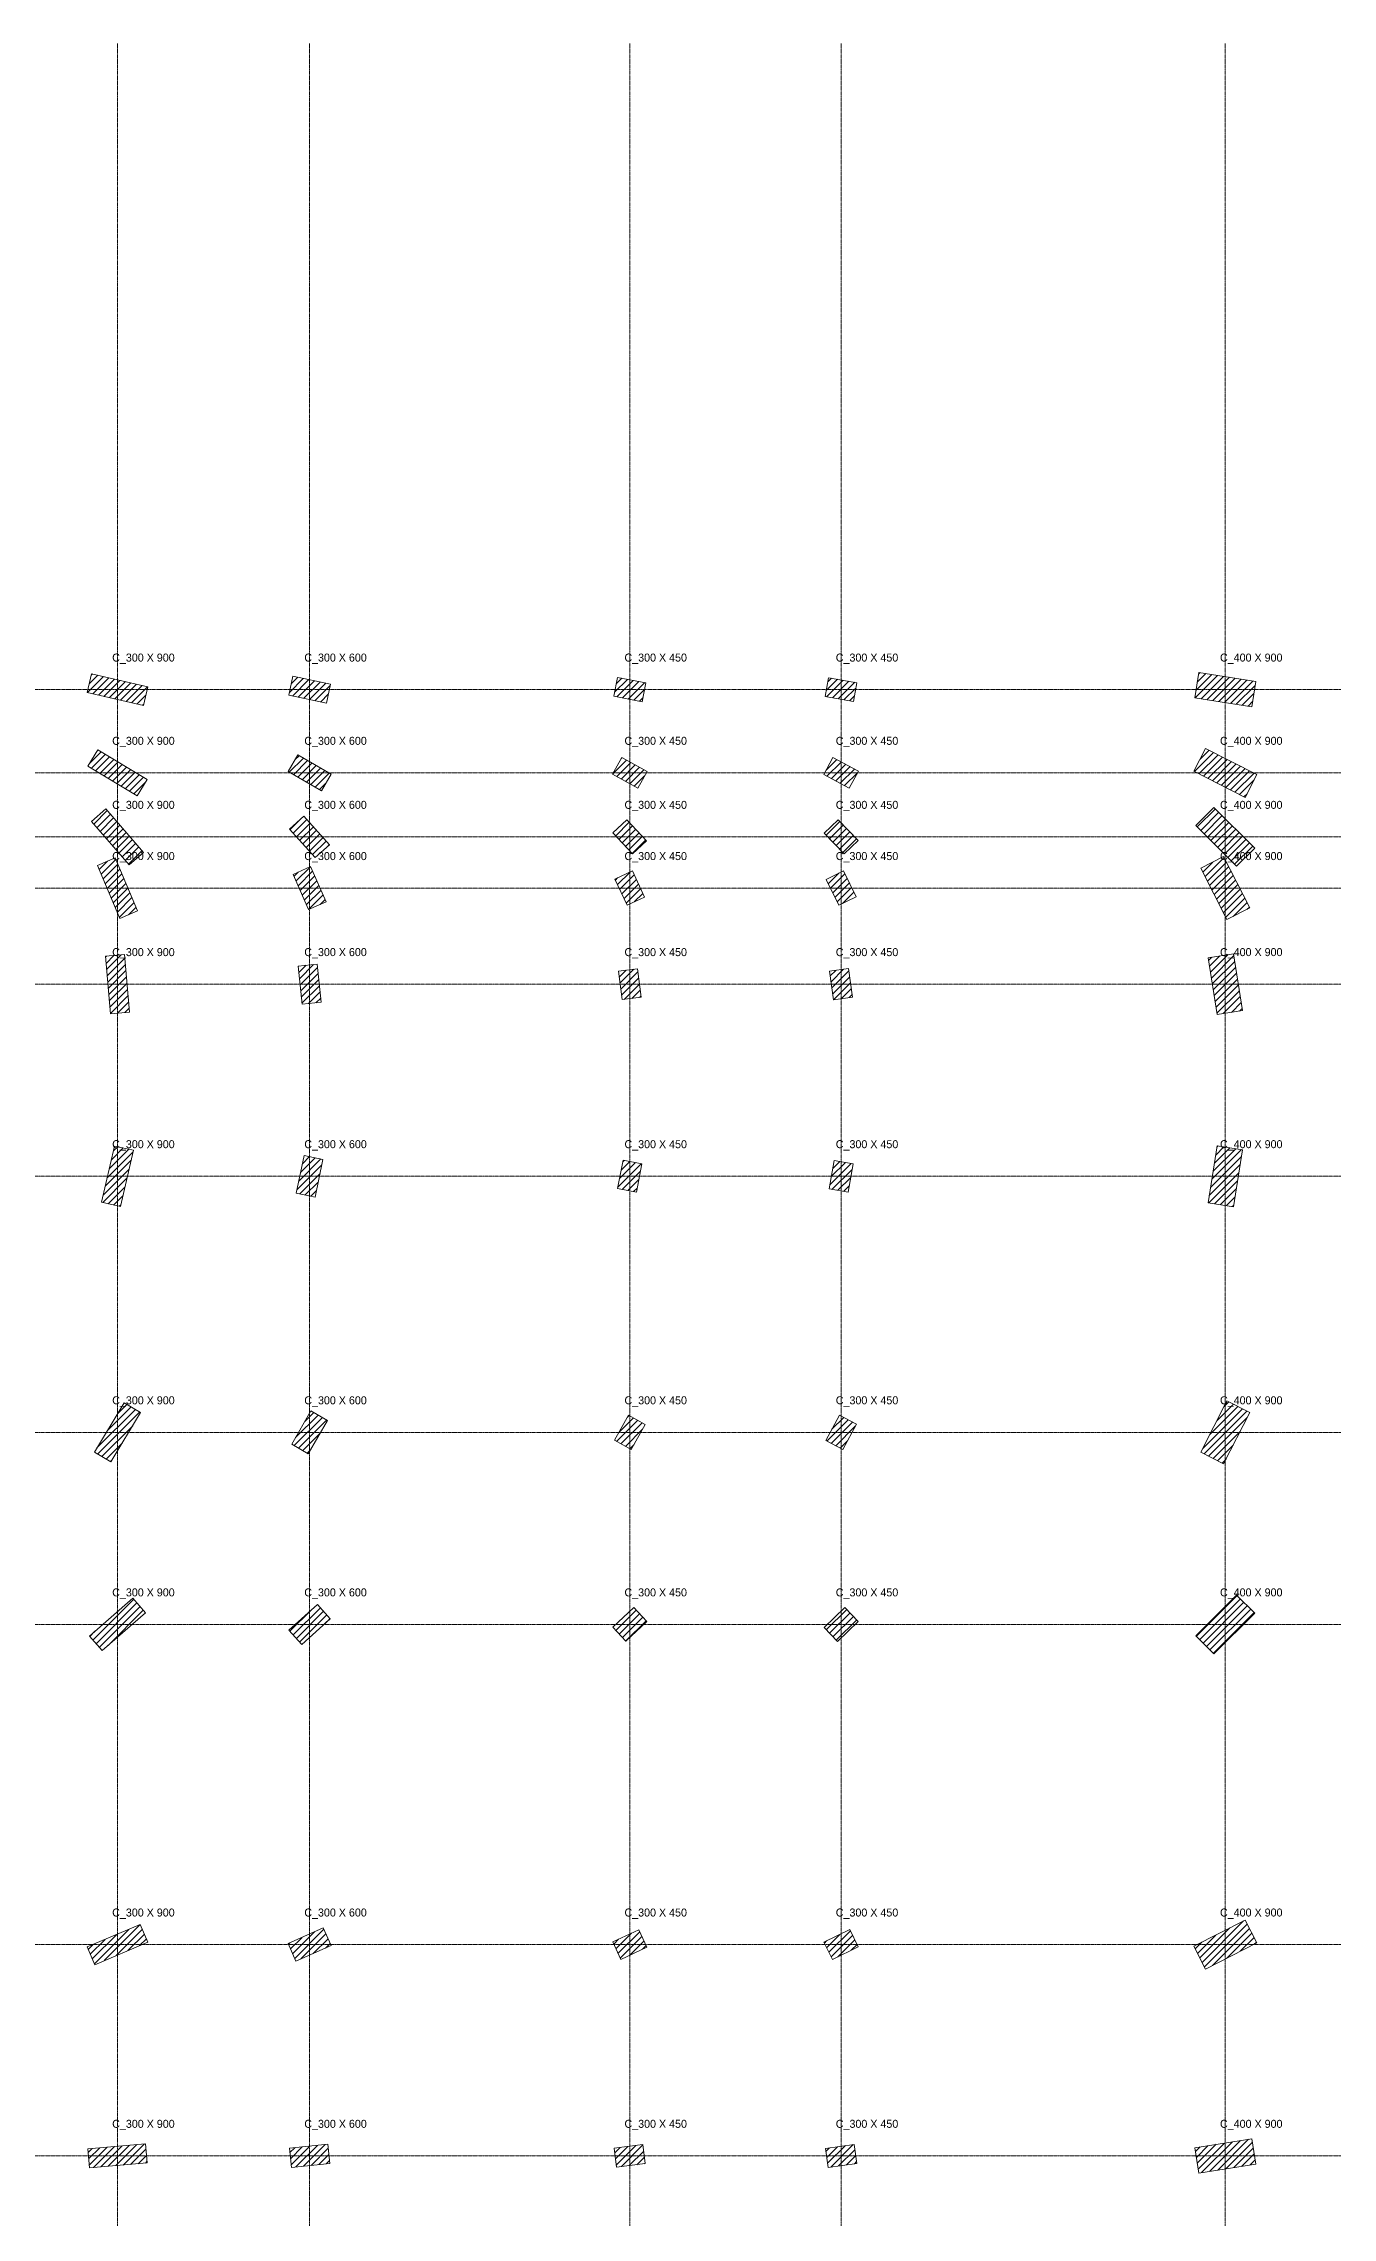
# Model space of a CAD drawing. Header units: millimetres. Extents: x -4286 to 75551, y -4651 to 64692.
# Drawn here: x 15844 to 35974, y 30737 to 64692 of the extents above; entities that cross this region are included whole.
import ezdxf

# ---------------------------------------------------------------- set-up
doc = ezdxf.new("R2010")
doc.units = ezdxf.units.MM
doc.linetypes.add('Dash', pattern=[6.35, 3.175, -3.175])
doc.linetypes.add('Grid Line', pattern=[22.225, 12.7, -3.175, 3.175, -3.175])
for name, color, linetype, lineweight in [('S-COLS', 52, 'Continuous', 18), ('S-COLS-HDLN', 52, 'Dash', 18), ('S-COLS-IDEN', 171, 'Continuous', 9), ('S-GRID', 1, 'Continuous', 9)]:
    doc.layers.add(name, color=color, linetype=linetype, lineweight=lineweight)
doc.styles.add('JetBrains Mono', font='JetBrainsMono-VariableFont_wght.ttf', dxfattribs={"height": 125})

# ---------------------------------------------------------------- blocks, each defined once
blk = doc.blocks.new('Concrete Rectangular - 300 X 450-V10-01 1st Floor Lvl_')
at = {"layer": 'S-COLS'}
h = blk.add_hatch(dxfattribs=at)
h.set_pattern_fill('FP_11', color=8, style=0, pattern_type=2)
h.set_pattern_definition([(308, (-28416.98, 28676.91), (59.1008, 46.17461), [])])
h.paths.add_polyline_path([(-150, 225), (-150, -225), (150, -225), (150, 225)])
for p, q in [((-150, 225), (150, 225)), ((-150, -225), (-150, 225)), ((150, 225), (150, -225)), ((150, -225), (-150, -225))]:
    blk.add_line(p, q, dxfattribs=at)
blk = doc.blocks.new('Concrete Rectangular - 300 X 450-V11-01 1st Floor Lvl_')
at = {"layer": 'S-COLS'}
h = blk.add_hatch(dxfattribs=at)
h.set_pattern_fill('FP_12', color=8, style=0, pattern_type=2)
h.set_pattern_definition([(290, (-21155.316, 37449.334), (70.47695, 25.65151), [])])
h.paths.add_polyline_path([(-150, 225), (-150, -225), (150, -225), (150, 225)])
for p, q in [((-150, 225), (150, 225)), ((-150, -225), (-150, 225)), ((150, 225), (150, -225)), ((150, -225), (-150, -225))]:
    blk.add_line(p, q, dxfattribs=at)
blk = doc.blocks.new('Concrete Rectangular - 300 X 450-V12-01 1st Floor Lvl_')
at = {"layer": 'S-COLS'}
h = blk.add_hatch(dxfattribs=at)
h.set_pattern_fill('FP_13', color=8, style=0, pattern_type=2)
h.set_pattern_definition([(272, (-12204.19, 45563.78), (74.95431, 2.61746), [])])
h.paths.add_polyline_path([(-150, 225), (-150, -225), (150, -225), (150, 225)])
for p, q in [((-150, 225), (150, 225)), ((-150, -225), (-150, 225)), ((150, 225), (150, -225)), ((150, -225), (-150, -225))]:
    blk.add_line(p, q, dxfattribs=at)
blk = doc.blocks.new('Concrete Rectangular - 300 X 450-V13-01 1st Floor Lvl_')
at = {"layer": 'S-COLS'}
h = blk.add_hatch(dxfattribs=at)
h.set_pattern_fill('FP_14', color=8, style=0, pattern_type=2)
h.set_pattern_definition([(254, (1018.68, 49728.89), (72.09463, -20.6728), [])])
h.paths.add_polyline_path([(-150, 225), (-150, -225), (150, -225), (150, 225)])
for p, q in [((-150, 225), (150, 225)), ((-150, -225), (-150, 225)), ((150, 225), (150, -225)), ((150, -225), (-150, -225))]:
    blk.add_line(p, q, dxfattribs=at)
blk = doc.blocks.new('Concrete Rectangular - 300 X 450-V14-01 1st Floor Lvl_')
at = {"layer": 'S-COLS'}
h = blk.add_hatch(dxfattribs=at)
h.set_pattern_fill('FP_15', color=8, style=0, pattern_type=2)
h.set_pattern_definition([(182, (53952.36, 21199.84), (2.61746, -74.95431), [])])
h.paths.add_polyline_path([(150, 225), (-150, 225), (-150, -225), (150, -225)])
for p, q in [((-150, 225), (150, 225)), ((-150, -225), (-150, 225)), ((150, 225), (150, -225)), ((150, -225), (-150, -225))]:
    blk.add_line(p, q, dxfattribs=at)
blk = doc.blocks.new('Concrete Rectangular - 300 X 450-V15-01 1st Floor Lvl_')
at = {"layer": 'S-COLS'}
h = blk.add_hatch(dxfattribs=at)
h.set_pattern_fill('FP_16', color=8, style=0, pattern_type=2)
h.set_pattern_definition([(200, (44422.535, 36109.394), (25.65151, -70.47695), [])])
h.paths.add_polyline_path([(150, 225), (-150, 225), (-150, -225), (150, -225)])
for p, q in [((-150, 225), (150, 225)), ((-150, -225), (-150, 225)), ((150, 225), (150, -225)), ((150, -225), (-150, -225))]:
    blk.add_line(p, q, dxfattribs=at)
blk = doc.blocks.new('Concrete Rectangular - 300 X 450-V16-01 1st Floor Lvl_')
at = {"layer": 'S-COLS'}
h = blk.add_hatch(dxfattribs=at)
h.set_pattern_fill('FP_17', color=8, style=0, pattern_type=2)
h.set_pattern_definition([(218, (30907.12, 46580.574), (46.17461, -59.10081), [])])
h.paths.add_polyline_path([(150, 225), (-150, 225), (-150, -225), (150, -225)])
for p, q in [((-150, 225), (150, 225)), ((-150, -225), (-150, 225)), ((150, 225), (150, -225)), ((150, -225), (-150, -225))]:
    blk.add_line(p, q, dxfattribs=at)
blk = doc.blocks.new('Concrete Rectangular - 300 X 450-V17-01 1st Floor Lvl_')
at = {"layer": 'S-COLS'}
h = blk.add_hatch(dxfattribs=at)
h.set_pattern_fill('FP_18', color=8, style=0, pattern_type=2)
h.set_pattern_definition([(236, (15572.66, 50906.7), (62.17782, -41.93947), [])])
h.paths.add_polyline_path([(-150, 225), (-150, -225), (150, -225), (150, 225)])
for p, q in [((-150, 225), (150, 225)), ((-150, -225), (-150, 225)), ((150, 225), (150, -225)), ((150, -225), (-150, -225))]:
    blk.add_line(p, q, dxfattribs=at)
blk = doc.blocks.new('Concrete Rectangular - 300 X 450-V18-01 1st Floor Lvl_')
at = {"layer": 'S-COLS'}
h = blk.add_hatch(dxfattribs=at)
h.set_pattern_fill('FP_19', color=8, style=0, pattern_type=2)
h.set_pattern_definition([(164, (58737.47, 3974.86), (-20.6728, -72.09463), [])])
h.paths.add_polyline_path([(150, 225), (-150, 225), (-150, -225), (150, -225)])
for p, q in [((-150, 225), (150, 225)), ((-150, -225), (-150, 225)), ((150, 225), (150, -225)), ((150, -225), (-150, -225))]:
    blk.add_line(p, q, dxfattribs=at)
blk = doc.blocks.new('Concrete Rectangular - 300 X 450-V19-01 1st Floor Lvl_')
at = {"layer": 'S-COLS'}
h = blk.add_hatch(dxfattribs=at)
h.set_pattern_fill('FP_20', color=8, style=0, pattern_type=2)
h.set_pattern_definition([(146, (58367.07, -14122.51), (-41.93947, -62.17782), [])])
h.paths.add_polyline_path([(150, 225), (-150, 225), (-150, -225), (150, -225)])
for p, q in [((-150, 225), (150, 225)), ((-150, -225), (-150, 225)), ((150, 225), (150, -225)), ((150, -225), (-150, -225))]:
    blk.add_line(p, q, dxfattribs=at)
blk = doc.blocks.new('Concrete Rectangular - 300 X 450-V30-01 1st Floor Lvl_')
at = {"layer": 'S-COLS'}
h = blk.add_hatch(dxfattribs=at)
h.set_pattern_fill('FP_31', color=8, style=0, pattern_type=2)
h.set_pattern_definition([(307, (-27452.9, 32436.374), (59.89766, 45.13613), [])])
h.paths.add_polyline_path([(-150, 225), (-150, -225), (150, -225), (150, 225)])
for p, q in [((-150, 225), (150, 225)), ((-150, -225), (-150, 225)), ((150, 225), (150, -225)), ((150, -225), (-150, -225))]:
    blk.add_line(p, q, dxfattribs=at)
blk = doc.blocks.new('Concrete Rectangular - 300 X 450-V31-01 1st Floor Lvl_')
at = {"layer": 'S-COLS'}
h = blk.add_hatch(dxfattribs=at)
h.set_pattern_fill('FP_32', color=8, style=0, pattern_type=2)
h.set_pattern_definition([(289, (-19051.89, 40778.86), (70.91389, 24.41761), [])])
h.paths.add_polyline_path([(-150, 225), (-150, -225), (150, -225), (150, 225)])
for p, q in [((-150, 225), (150, 225)), ((-150, -225), (-150, 225)), ((150, 225), (150, -225)), ((150, -225), (-150, -225))]:
    blk.add_line(p, q, dxfattribs=at)
blk = doc.blocks.new('Concrete Rectangular - 300 X 450-V32-01 1st Floor Lvl_')
at = {"layer": 'S-COLS'}
h = blk.add_hatch(dxfattribs=at)
h.set_pattern_fill('FP_33', color=8, style=0, pattern_type=2)
h.set_pattern_definition([(271, (-9114.76, 48143.65), (74.98858, 1.30893), [])])
h.paths.add_polyline_path([(-150, 225), (-150, -225), (150, -225), (150, 225)])
for p, q in [((-150, 225), (150, 225)), ((-150, -225), (-150, 225)), ((150, 225), (150, -225)), ((150, -225), (-150, -225))]:
    blk.add_line(p, q, dxfattribs=at)
blk = doc.blocks.new('Concrete Rectangular - 300 X 450-V33-01 1st Floor Lvl_')
at = {"layer": 'S-COLS'}
h = blk.add_hatch(dxfattribs=at)
h.set_pattern_fill('FP_34', color=8, style=0, pattern_type=2)
h.set_pattern_definition([(253, (4800.14, 51252.79), (71.72286, -21.92788), [])])
h.paths.add_polyline_path([(-150, 225), (-150, -225), (150, -225), (150, 225)])
for p, q in [((-150, 225), (150, 225)), ((-150, -225), (-150, 225)), ((150, 225), (150, -225)), ((150, -225), (-150, -225))]:
    blk.add_line(p, q, dxfattribs=at)
blk = doc.blocks.new('Concrete Rectangular - 300 X 450-V34-01 1st Floor Lvl_')
at = {"layer": 'S-COLS'}
h = blk.add_hatch(dxfattribs=at)
h.set_pattern_fill('FP_35', color=8, style=0, pattern_type=2)
h.set_pattern_definition([(181, (56687.95, 17962.64), (1.30893, -74.98858), [])])
h.paths.add_polyline_path([(150, 225), (-150, 225), (-150, -225), (150, -225)])
for p, q in [((-150, 225), (150, 225)), ((-150, -225), (-150, 225)), ((150, 225), (150, -225)), ((150, -225), (-150, -225))]:
    blk.add_line(p, q, dxfattribs=at)
blk = doc.blocks.new('Concrete Rectangular - 300 X 450-V35-01 1st Floor Lvl_')
at = {"layer": 'S-COLS'}
h = blk.add_hatch(dxfattribs=at)
h.set_pattern_fill('FP_36', color=8, style=0, pattern_type=2)
h.set_pattern_definition([(199, (48011.986, 33881.99), (24.41761, -70.91389), [])])
h.paths.add_polyline_path([(150, 225), (-150, 225), (-150, -225), (150, -225)])
for p, q in [((-150, 225), (150, 225)), ((-150, -225), (-150, 225)), ((150, 225), (150, -225)), ((150, -225), (-150, -225))]:
    blk.add_line(p, q, dxfattribs=at)
blk = doc.blocks.new('Concrete Rectangular - 300 X 450-V36-01 1st Floor Lvl_')
at = {"layer": 'S-COLS'}
h = blk.add_hatch(dxfattribs=at)
h.set_pattern_fill('FP_37', color=8, style=0, pattern_type=2)
h.set_pattern_definition([(217, (34983.24, 45574.805), (45.13613, -59.89766), [])])
h.paths.add_polyline_path([(150, 225), (-150, 225), (-150, -225), (150, -225)])
for p, q in [((-150, 225), (150, 225)), ((-150, -225), (-150, 225)), ((150, 225), (150, -225)), ((150, -225), (-150, -225))]:
    blk.add_line(p, q, dxfattribs=at)
blk = doc.blocks.new('Concrete Rectangular - 300 X 450-V37-01 1st Floor Lvl_')
at = {"layer": 'S-COLS'}
h = blk.add_hatch(dxfattribs=at)
h.set_pattern_fill('FP_38', color=8, style=0, pattern_type=2)
h.set_pattern_definition([(235, (19708.595, 51200.21), (61.4364, -43.01823), [])])
h.paths.add_polyline_path([(-150, 225), (-150, -225), (150, -225), (150, 225)])
for p, q in [((-150, 225), (150, 225)), ((-150, -225), (-150, 225)), ((150, 225), (150, -225)), ((150, -225), (-150, -225))]:
    blk.add_line(p, q, dxfattribs=at)
blk = doc.blocks.new('Concrete Rectangular - 300 X 450-V38-01 1st Floor Lvl_')
at = {"layer": 'S-COLS'}
h = blk.add_hatch(dxfattribs=at)
h.set_pattern_fill('FP_39', color=8, style=0, pattern_type=2)
h.set_pattern_definition([(163, (60347.15, 35.42), (-21.92788, -71.72286), [])])
h.paths.add_polyline_path([(150, 225), (-150, 225), (-150, -225), (150, -225)])
for p, q in [((-150, 225), (150, 225)), ((-150, -225), (-150, 225)), ((150, 225), (150, -225)), ((150, -225), (-150, -225))]:
    blk.add_line(p, q, dxfattribs=at)
blk = doc.blocks.new('Concrete Rectangular - 300 X 450-V39-01 1st Floor Lvl_')
at = {"layer": 'S-COLS'}
h = blk.add_hatch(dxfattribs=at)
h.set_pattern_fill('FP_40', color=8, style=0, pattern_type=2)
h.set_pattern_definition([(145, (58684.75, -18388.87), (-43.01823, -61.4364), [])])
h.paths.add_polyline_path([(150, 225), (-150, 225), (-150, -225), (150, -225)])
for p, q in [((-150, 225), (150, 225)), ((-150, -225), (-150, 225)), ((150, 225), (150, -225)), ((150, -225), (-150, -225))]:
    blk.add_line(p, q, dxfattribs=at)
blk = doc.blocks.new('Concrete Rectangular - 400 X 900-V114-01 1st Floor Lvl_')
at = {"layer": 'S-COLS'}
h = blk.add_hatch(dxfattribs=at)
h.set_pattern_fill('FP_123', color=8, style=0, pattern_type=2)
h.set_pattern_definition([(306, (-25944.02, 38836.68), (60.67627, 44.08389), [])])
h.paths.add_polyline_path([(-200, 450), (-200, -450), (200, -450), (200, 450)])
for p, q in [((-200, 450), (200, 450)), ((-200, -450), (-200, 450)), ((200, 450), (200, -450)), ((200, -450), (-200, -450))]:
    blk.add_line(p, q, dxfattribs=at)
blk = doc.blocks.new('Concrete Rectangular - 400 X 900-V115-01 1st Floor Lvl_')
at = {"layer": 'S-COLS'}
h = blk.add_hatch(dxfattribs=at)
h.set_pattern_fill('FP_124', color=8, style=0, pattern_type=2)
h.set_pattern_definition([(288, (-15613.354, 46451.19), (71.32924, 23.17627), [])])
h.paths.add_polyline_path([(-200, 450), (-200, -450), (200, -450), (200, 450)])
for p, q in [((-200, 450), (200, 450)), ((-200, -450), (-200, 450)), ((200, 450), (200, -450)), ((200, -450), (-200, -450))]:
    blk.add_line(p, q, dxfattribs=at)
blk = doc.blocks.new('Concrete Rectangular - 400 X 900-V116-01 1st Floor Lvl_')
at = {"layer": 'S-COLS'}
h = blk.add_hatch(dxfattribs=at)
h.set_pattern_fill('FP_125', color=8, style=0, pattern_type=2)
h.set_pattern_definition([(270, (-4030.51, 52538.034), (75, 5e-15), [])])
h.paths.add_polyline_path([(-200, 450), (-200, -450), (200, -450), (200, 450)])
for p, q in [((-200, 450), (200, 450)), ((-200, -450), (-200, 450)), ((200, 450), (200, -450)), ((200, -450), (-200, -450))]:
    blk.add_line(p, q, dxfattribs=at)
blk = doc.blocks.new('Concrete Rectangular - 400 X 900-V117-01 1st Floor Lvl_')
at = {"layer": 'S-COLS'}
h = blk.add_hatch(dxfattribs=at)
h.set_pattern_fill('FP_126', color=8, style=0, pattern_type=2)
h.set_pattern_definition([(252, (11039.93, 53885.155), (71.32924, -23.17627), [])])
h.paths.add_polyline_path([(-200, 450), (-200, -450), (200, -450), (200, 450)])
for p, q in [((-200, 450), (200, 450)), ((-200, -450), (-200, 450)), ((200, 450), (200, -450)), ((200, -450), (-200, -450))]:
    blk.add_line(p, q, dxfattribs=at)
blk = doc.blocks.new('Concrete Rectangular - 400 X 900-V118-01 1st Floor Lvl_')
at = {"layer": 'S-COLS'}
h = blk.add_hatch(dxfattribs=at)
h.set_pattern_fill('FP_127', color=8, style=0, pattern_type=2)
h.set_pattern_definition([(180, (61235.45, 12727.92), (9e-15, -75), [])])
h.paths.add_polyline_path([(200, 450), (-200, 450), (-200, -450), (200, -450)])
for p, q in [((-200, 450), (200, 450)), ((-200, -450), (-200, 450)), ((200, 450), (200, -450)), ((200, -450), (-200, -450))]:
    blk.add_line(p, q, dxfattribs=at)
blk = doc.blocks.new('Concrete Rectangular - 400 X 900-V119-01 1st Floor Lvl_')
at = {"layer": 'S-COLS'}
h = blk.add_hatch(dxfattribs=at)
h.set_pattern_fill('FP_128', color=8, style=0, pattern_type=2)
h.set_pattern_definition([(198, (53942.035, 30314.96), (23.176275, -71.32924), [])])
h.paths.add_polyline_path([(200, 450), (-200, 450), (-200, -450), (200, -450)])
for p, q in [((-200, 450), (200, 450)), ((-200, -450), (-200, 450)), ((200, 450), (200, -450)), ((200, -450), (-200, -450))]:
    blk.add_line(p, q, dxfattribs=at)
blk = doc.blocks.new('Concrete Rectangular - 400 X 900-V120-01 1st Floor Lvl_')
at = {"layer": 'S-COLS'}
h = blk.add_hatch(dxfattribs=at)
h.set_pattern_fill('FP_129', color=8, style=0, pattern_type=2)
h.set_pattern_definition([(216, (41699.43, 44018.715), (44.08389, -60.67627), [])])
h.paths.add_polyline_path([(200, 450), (-200, 450), (-200, -450), (200, -450)])
for p, q in [((-200, 450), (200, 450)), ((-200, -450), (-200, 450)), ((200, 450), (200, -450)), ((200, -450), (-200, -450))]:
    blk.add_line(p, q, dxfattribs=at)
blk = doc.blocks.new('Concrete Rectangular - 400 X 900-V121-01 1st Floor Lvl_')
at = {"layer": 'S-COLS'}
h = blk.add_hatch(dxfattribs=at)
h.set_pattern_fill('FP_130', color=8, style=0, pattern_type=2)
h.set_pattern_definition([(234, (26525.29, 51787.054), (60.67627, -44.08389), [])])
h.paths.add_polyline_path([(-200, 450), (-200, -450), (200, -450), (200, 450)])
for p, q in [((-200, 450), (200, 450)), ((-200, -450), (-200, 450)), ((200, 450), (200, -450)), ((200, -450), (-200, -450))]:
    blk.add_line(p, q, dxfattribs=at)
blk = doc.blocks.new('Concrete Rectangular - 400 X 900-V122-01 1st Floor Lvl_')
at = {"layer": 'S-COLS'}
h = blk.add_hatch(dxfattribs=at)
h.set_pattern_fill('FP_131', color=8, style=0, pattern_type=2)
h.set_pattern_definition([(162, (63062.52, -6363.83), (-23.176275, -71.32924), [])])
h.paths.add_polyline_path([(200, 450), (-200, 450), (-200, -450), (200, -450)])
for p, q in [((-200, 450), (200, 450)), ((-200, -450), (-200, 450)), ((200, 450), (200, -450)), ((200, -450), (-200, -450))]:
    blk.add_line(p, q, dxfattribs=at)
blk = doc.blocks.new('Concrete Rectangular - 400 X 900-V123-01 1st Floor Lvl_')
at = {"layer": 'S-COLS'}
h = blk.add_hatch(dxfattribs=at)
h.set_pattern_fill('FP_132', color=8, style=0, pattern_type=2)
h.set_pattern_definition([(144, (59293.486, -25336.39), (-44.08389, -60.676275), [])])
h.paths.add_polyline_path([(200, 450), (-200, 450), (-200, -450), (200, -450)])
for p, q in [((-200, 450), (200, 450)), ((-200, -450), (-200, 450)), ((200, 450), (200, -450)), ((200, -450), (-200, -450))]:
    blk.add_line(p, q, dxfattribs=at)
blk = doc.blocks.new('Concrete Rectangular - 300 X 900-V322-01 1st Floor Lvl_')
at = {"layer": 'S-COLS'}
h = blk.add_hatch(dxfattribs=at)
h.set_pattern_fill('FP_331', color=8, style=0, pattern_type=2)
h.set_pattern_definition([(310, (-30097.724, 19698.15), (57.45333, 48.20907), [])])
h.paths.add_polyline_path([(-150, 450), (-150, -450), (150, -450), (150, 450)])
for p, q in [((-150, 450), (150, 450)), ((-150, -450), (-150, 450)), ((150, 450), (150, -450)), ((150, -450), (-150, -450))]:
    blk.add_line(p, q, dxfattribs=at)
blk = doc.blocks.new('Concrete Rectangular - 300 X 900-V323-01 1st Floor Lvl_')
at = {"layer": 'S-COLS'}
h = blk.add_hatch(dxfattribs=at)
h.set_pattern_fill('FP_332', color=8, style=0, pattern_type=2)
h.set_pattern_definition([(292, (-25575.24, 29324.17), (69.53879, 28.0955), [])])
h.paths.add_polyline_path([(-150, 450), (-150, -450), (150, -450), (150, 450)])
for p, q in [((-150, 450), (150, 450)), ((-150, -450), (-150, 450)), ((150, 450), (150, -450)), ((150, -450), (-150, -450))]:
    blk.add_line(p, q, dxfattribs=at)
blk = doc.blocks.new('Concrete Rectangular - 300 X 900-V324-01 1st Floor Lvl_')
at = {"layer": 'S-COLS'}
h = blk.add_hatch(dxfattribs=at)
h.set_pattern_fill('FP_333', color=8, style=0, pattern_type=2)
h.set_pattern_definition([(274, (-19035.38, 39072.424), (74.8173, 5.23174), [])])
h.paths.add_polyline_path([(-150, 450), (-150, -450), (150, -450), (150, 450)])
for p, q in [((-150, 450), (150, 450)), ((-150, -450), (-150, 450)), ((150, 450), (150, -450)), ((150, -450), (-150, -450))]:
    blk.add_line(p, q, dxfattribs=at)
blk = doc.blocks.new('Concrete Rectangular - 300 X 900-V325-01 1st Floor Lvl_')
at = {"layer": 'S-COLS'}
h = blk.add_hatch(dxfattribs=at)
h.set_pattern_fill('FP_334', color=8, style=0, pattern_type=2)
h.set_pattern_definition([(256, (-7574.79, 45613.84), (72.77218, -18.14414), [])])
h.paths.add_polyline_path([(-150, 450), (-150, -450), (150, -450), (150, 450)])
for p, q in [((-150, 450), (150, 450)), ((-150, -450), (-150, 450)), ((150, 450), (150, -450)), ((150, -450), (-150, -450))]:
    blk.add_line(p, q, dxfattribs=at)
blk = doc.blocks.new('Concrete Rectangular - 300 X 900-V326-01 1st Floor Lvl_')
at = {"layer": 'S-COLS'}
h = blk.add_hatch(dxfattribs=at)
h.set_pattern_fill('FP_335', color=8, style=0, pattern_type=2)
h.set_pattern_definition([(184, (47141.95, 28318.31), (5.23174, -74.8173), [])])
h.paths.add_polyline_path([(150, 450), (-150, 450), (-150, -450), (150, -450)])
for p, q in [((-150, 450), (150, 450)), ((-150, -450), (-150, 450)), ((150, 450), (150, -450)), ((150, -450), (-150, -450))]:
    blk.add_line(p, q, dxfattribs=at)
blk = doc.blocks.new('Concrete Rectangular - 300 X 900-V327-01 1st Floor Lvl_')
at = {"layer": 'S-COLS'}
h = blk.add_hatch(dxfattribs=at)
h.set_pattern_fill('FP_336', color=8, style=0, pattern_type=2)
h.set_pattern_definition([(202, (35771.236, 40763.57), (28.09549, -69.53879), [])])
h.paths.add_polyline_path([(150, 450), (-150, 450), (-150, -450), (150, -450)])
for p, q in [((-150, 450), (150, 450)), ((-150, -450), (-150, 450)), ((150, 450), (150, -450)), ((150, -450), (-150, -450))]:
    blk.add_line(p, q, dxfattribs=at)
blk = doc.blocks.new('Concrete Rectangular - 300 X 900-V328-01 1st Floor Lvl_')
at = {"layer": 'S-COLS'}
h = blk.add_hatch(dxfattribs=at)
h.set_pattern_fill('FP_337', color=8, style=0, pattern_type=2)
h.set_pattern_definition([(220, (21293.1, 48328.09), (48.20907, -57.45333), [])])
h.paths.add_polyline_path([(150, 450), (-150, 450), (-150, -450), (150, -450)])
for p, q in [((-150, 450), (150, 450)), ((-150, -450), (-150, 450)), ((150, 450), (150, -450)), ((150, -450), (-150, -450))]:
    blk.add_line(p, q, dxfattribs=at)
blk = doc.blocks.new('Concrete Rectangular - 300 X 900-V329-01 1st Floor Lvl_')
at = {"layer": 'S-COLS'}
h = blk.add_hatch(dxfattribs=at)
h.set_pattern_fill('FP_338', color=8, style=0, pattern_type=2)
h.set_pattern_definition([(238, (5991.59, 49619.56), (63.60361, -39.74394), [])])
h.paths.add_polyline_path([(-150, 450), (-150, -450), (150, -450), (150, 450)])
for p, q in [((-150, 450), (150, 450)), ((-150, -450), (-150, 450)), ((150, 450), (150, -450)), ((150, -450), (-150, -450))]:
    blk.add_line(p, q, dxfattribs=at)
blk = doc.blocks.new('Concrete Rectangular - 300 X 900-V330-01 1st Floor Lvl_')
at = {"layer": 'S-COLS'}
h = blk.add_hatch(dxfattribs=at)
h.set_pattern_fill('FP_339', color=8, style=0, pattern_type=2)
h.set_pattern_definition([(166, (54442.664, 12879.685), (-18.14414, -72.77218), [])])
h.paths.add_polyline_path([(150, 450), (-150, 450), (-150, -450), (150, -450)])
for p, q in [((-150, 450), (150, 450)), ((-150, -450), (-150, 450)), ((150, 450), (150, -450)), ((150, -450), (-150, -450))]:
    blk.add_line(p, q, dxfattribs=at)
blk = doc.blocks.new('Concrete Rectangular - 300 X 900-V331-01 1st Floor Lvl_')
at = {"layer": 'S-COLS'}
h = blk.add_hatch(dxfattribs=at)
h.set_pattern_fill('FP_340', color=8, style=0, pattern_type=2)
h.set_pattern_definition([(148, (57024.77, -4281.964), (-39.74394, -63.60361), [])])
h.paths.add_polyline_path([(150, 450), (-150, 450), (-150, -450), (150, -450)])
for p, q in [((-150, 450), (150, 450)), ((-150, -450), (-150, 450)), ((150, 450), (150, -450)), ((150, -450), (-150, -450))]:
    blk.add_line(p, q, dxfattribs=at)
blk = doc.blocks.new('Concrete Rectangular - 300 X 600-V342-01 1st Floor Lvl_')
at = {"layer": 'S-COLS'}
h = blk.add_hatch(dxfattribs=at)
h.set_pattern_fill('FP_351', color=8, style=0, pattern_type=2)
h.set_pattern_definition([(309, (-29435.775, 23203.99), (58.28595, 47.19903), [])])
h.paths.add_polyline_path([(-150, 300), (-150, -300), (150, -300), (150, 300)])
for p, q in [((-150, 300), (150, 300)), ((-150, -300), (-150, 300)), ((150, 300), (150, -300)), ((150, -300), (-150, -300))]:
    blk.add_line(p, q, dxfattribs=at)
blk = doc.blocks.new('Concrete Rectangular - 300 X 600-V343-01 1st Floor Lvl_')
at = {"layer": 'S-COLS'}
h = blk.add_hatch(dxfattribs=at)
h.set_pattern_fill('FP_352', color=8, style=0, pattern_type=2)
h.set_pattern_definition([(291, (-23839.36, 32506.69), (70.01853, 26.8776), [])])
h.paths.add_polyline_path([(-150, 300), (-150, -300), (150, -300), (150, 300)])
for p, q in [((-150, 300), (150, 300)), ((-150, -300), (-150, 300)), ((150, 300), (150, -300)), ((150, -300), (-150, -300))]:
    blk.add_line(p, q, dxfattribs=at)
blk = doc.blocks.new('Concrete Rectangular - 300 X 600-V344-01 1st Floor Lvl_')
at = {"layer": 'S-COLS'}
h = blk.add_hatch(dxfattribs=at)
h.set_pattern_fill('FP_353', color=8, style=0, pattern_type=2)
h.set_pattern_definition([(273, (-16343.18, 41628.12), (74.89722, 3.9252), [])])
h.paths.add_polyline_path([(-150, 300), (-150, -300), (150, -300), (150, 300)])
for p, q in [((-150, 300), (150, 300)), ((-150, -300), (-150, 300)), ((150, 300), (150, -300)), ((150, -300), (-150, -300))]:
    blk.add_line(p, q, dxfattribs=at)
blk = doc.blocks.new('Concrete Rectangular - 300 X 600-V345-01 1st Floor Lvl_')
at = {"layer": 'S-COLS'}
h = blk.add_hatch(dxfattribs=at)
h.set_pattern_fill('FP_354', color=8, style=0, pattern_type=2)
h.set_pattern_definition([(255, (-4179.49, 47239.09), (72.44444, -19.41143), [])])
h.paths.add_polyline_path([(-150, 300), (-150, -300), (150, -300), (150, 300)])
for p, q in [((-150, 300), (150, 300)), ((-150, -300), (-150, 300)), ((150, 300), (150, -300)), ((150, -300), (-150, -300))]:
    blk.add_line(p, q, dxfattribs=at)
blk = doc.blocks.new('Concrete Rectangular - 300 X 600-V346-01 1st Floor Lvl_')
at = {"layer": 'S-COLS'}
h = blk.add_hatch(dxfattribs=at)
h.set_pattern_fill('FP_355', color=8, style=0, pattern_type=2)
h.set_pattern_definition([(183, (49858.43, 25483.86), (3.9252, -74.89722), [])])
h.paths.add_polyline_path([(150, 300), (-150, 300), (-150, -300), (150, -300)])
for p, q in [((-150, 300), (150, 300)), ((-150, -300), (-150, 300)), ((150, 300), (150, -300)), ((150, -300), (-150, -300))]:
    blk.add_line(p, q, dxfattribs=at)
blk = doc.blocks.new('Concrete Rectangular - 300 X 600-V347-01 1st Floor Lvl_')
at = {"layer": 'S-COLS'}
h = blk.add_hatch(dxfattribs=at)
h.set_pattern_fill('FP_356', color=8, style=0, pattern_type=2)
h.set_pattern_definition([(201, (39217.846, 38912.86), (26.8776, -70.01853), [])])
h.paths.add_polyline_path([(150, 300), (-150, 300), (-150, -300), (150, -300)])
for p, q in [((-150, 300), (150, 300)), ((-150, -300), (-150, 300)), ((150, 300), (150, -300)), ((150, -300), (-150, -300))]:
    blk.add_line(p, q, dxfattribs=at)
blk = doc.blocks.new('Concrete Rectangular - 300 X 600-V348-01 1st Floor Lvl_')
at = {"layer": 'S-COLS'}
h = blk.add_hatch(dxfattribs=at)
h.set_pattern_fill('FP_357', color=8, style=0, pattern_type=2)
h.set_pattern_definition([(219, (25116.86, 47635.526), (47.19903, -58.28595), [])])
h.paths.add_polyline_path([(150, 300), (-150, 300), (-150, -300), (150, -300)])
for p, q in [((-150, 300), (150, 300)), ((-150, -300), (-150, 300)), ((150, 300), (150, -300)), ((150, -300), (-150, -300))]:
    blk.add_line(p, q, dxfattribs=at)
blk = doc.blocks.new('Concrete Rectangular - 300 X 600-V349-01 1st Floor Lvl_')
at = {"layer": 'S-COLS'}
h = blk.add_hatch(dxfattribs=at)
h.set_pattern_fill('FP_358', color=8, style=0, pattern_type=2)
h.set_pattern_definition([(237, (9791.1, 50131.17), (62.90029, -40.84793), [])])
h.paths.add_polyline_path([(-150, 300), (-150, -300), (150, -300), (150, 300)])
for p, q in [((-150, 300), (150, 300)), ((-150, -300), (-150, 300)), ((150, 300), (150, -300)), ((150, -300), (-150, -300))]:
    blk.add_line(p, q, dxfattribs=at)
blk = doc.blocks.new('Concrete Rectangular - 300 X 600-V350-01 1st Floor Lvl_')
at = {"layer": 'S-COLS'}
h = blk.add_hatch(dxfattribs=at)
h.set_pattern_fill('FP_359', color=8, style=0, pattern_type=2)
h.set_pattern_definition([(165, (56159.154, 9329.49), (-19.41143, -72.44444), [])])
h.paths.add_polyline_path([(150, 300), (-150, 300), (-150, -300), (150, -300)])
for p, q in [((-150, 300), (150, 300)), ((-150, -300), (-150, 300)), ((150, 300), (150, -300)), ((150, -300), (-150, -300))]:
    blk.add_line(p, q, dxfattribs=at)
blk = doc.blocks.new('Concrete Rectangular - 300 X 600-V351-01 1st Floor Lvl_')
at = {"layer": 'S-COLS'}
h = blk.add_hatch(dxfattribs=at)
h.set_pattern_fill('FP_360', color=8, style=0, pattern_type=2)
h.set_pattern_definition([(147, (57565.09, -8210.974), (-40.84793, -62.90029), [])])
h.paths.add_polyline_path([(150, 300), (-150, 300), (-150, -300), (150, -300)])
for p, q in [((-150, 300), (150, 300)), ((-150, -300), (-150, 300)), ((150, 300), (150, -300)), ((150, -300), (-150, -300))]:
    blk.add_line(p, q, dxfattribs=at)

msp = doc.modelspace()

# ---------------------------------------------------------------- linework, layer by layer
at = {"layer": 'S-GRID', "linetype": 'Grid Line'}
for p, q in [((17000, 64692), (17000, -4051)), ((20000, 64692), (20000, -4051)), ((25000, 64692), (25000, -4051)), ((28300, 64692), (28300, -4051)), ((34300, 64692), (34300, -4051)), ((75551, 54600), (-3686, 54600)), ((75551, 53300), (-3686, 53300)), ((75551, 52300), (-3686, 52300)), ((75551, 51500), (-3686, 51500)), ((75551, 50000), (-3686, 50000)), ((75551, 47000), (-3686, 47000)), ((75551, 43000), (-3686, 43000)), ((75551, 40000), (-3686, 40000)), ((75551, 35000), (-3686, 35000)), ((75551, 31700), (-3686, 31700))]:
    msp.add_line(p, q, dxfattribs=at)

# ---------------------------------------------------------------- block references
at = {"layer": 'S-COLS-HDLN'}
for name, p, rotation in [('Concrete Rectangular - 300 X 900-V331-01 1st Floor Lvl_', (17000, 54600), 256.9999999999997), ('Concrete Rectangular - 300 X 600-V351-01 1st Floor Lvl_', (20000, 54600), 257.9999999999996), ('Concrete Rectangular - 300 X 450-V19-01 1st Floor Lvl_', (25000, 54600), 258.9999999999998), ('Concrete Rectangular - 300 X 450-V39-01 1st Floor Lvl_', (28300, 54600), 259.9999999999997), ('Concrete Rectangular - 400 X 900-V123-01 1st Floor Lvl_', (34300, 54600), 260.9999999999997), ('Concrete Rectangular - 300 X 900-V330-01 1st Floor Lvl_', (17000, 53300), 238.9999999999997), ('Concrete Rectangular - 400 X 900-V122-01 1st Floor Lvl_', (34300, 53300), 242.9999999999997), ('Concrete Rectangular - 300 X 600-V350-01 1st Floor Lvl_', (20000, 53300), 239.9999999999997), ('Concrete Rectangular - 300 X 450-V18-01 1st Floor Lvl_', (25000, 53300), 240.9999999999997), ('Concrete Rectangular - 300 X 450-V38-01 1st Floor Lvl_', (28300, 53300), 241.9999999999997), ('Concrete Rectangular - 300 X 900-V326-01 1st Floor Lvl_', (17000, 52300), 220.9999999999997), ('Concrete Rectangular - 400 X 900-V118-01 1st Floor Lvl_', (34300, 52300), 224.9999999999996), ('Concrete Rectangular - 300 X 600-V346-01 1st Floor Lvl_', (20000, 52300), 221.9999999999997), ('Concrete Rectangular - 300 X 450-V14-01 1st Floor Lvl_', (25000, 52300), 222.9999999999997), ('Concrete Rectangular - 300 X 450-V34-01 1st Floor Lvl_', (28300, 52300), 223.9999999999997), ('Concrete Rectangular - 300 X 900-V327-01 1st Floor Lvl_', (17000, 51500), 202.9999999999997), ('Concrete Rectangular - 400 X 900-V119-01 1st Floor Lvl_', (34300, 51500), 206.9999999999997), ('Concrete Rectangular - 300 X 600-V347-01 1st Floor Lvl_', (20000, 51500), 203.9999999999997), ('Concrete Rectangular - 300 X 450-V15-01 1st Floor Lvl_', (25000, 51500), 204.9999999999997), ('Concrete Rectangular - 300 X 450-V35-01 1st Floor Lvl_', (28300, 51500), 205.9999999999997), ('Concrete Rectangular - 300 X 900-V328-01 1st Floor Lvl_', (17000, 50000), 184.9999999999996), ('Concrete Rectangular - 300 X 600-V348-01 1st Floor Lvl_', (20000, 50000), 185.9999999999996), ('Concrete Rectangular - 400 X 900-V120-01 1st Floor Lvl_', (34300, 50000), 188.9999999999996), ('Concrete Rectangular - 300 X 450-V16-01 1st Floor Lvl_', (25000, 50000), 186.9999999999997), ('Concrete Rectangular - 300 X 450-V36-01 1st Floor Lvl_', (28300, 50000), 187.9999999999997), ('Concrete Rectangular - 300 X 900-V329-01 1st Floor Lvl_', (17000, 47000), 166.9999999999997), ('Concrete Rectangular - 300 X 600-V349-01 1st Floor Lvl_', (20000, 47000), 167.9999999999997), ('Concrete Rectangular - 300 X 450-V17-01 1st Floor Lvl_', (25000, 47000), 168.9999999999997), ('Concrete Rectangular - 300 X 450-V37-01 1st Floor Lvl_', (28300, 47000), 169.9999999999997), ('Concrete Rectangular - 400 X 900-V121-01 1st Floor Lvl_', (34300, 47000), 170.9999999999997), ('Concrete Rectangular - 300 X 900-V325-01 1st Floor Lvl_', (17000, 43000), 148.9999999999997), ('Concrete Rectangular - 400 X 900-V117-01 1st Floor Lvl_', (34300, 43000), 152.9999999999997), ('Concrete Rectangular - 300 X 600-V345-01 1st Floor Lvl_', (20000, 43000), 149.9999999999997), ('Concrete Rectangular - 300 X 450-V13-01 1st Floor Lvl_', (25000, 43000), 150.9999999999997), ('Concrete Rectangular - 300 X 450-V33-01 1st Floor Lvl_', (28300, 43000), 151.9999999999997), ('Concrete Rectangular - 300 X 900-V324-01 1st Floor Lvl_', (17000, 40000), 130.9999999999997), ('Concrete Rectangular - 400 X 900-V116-01 1st Floor Lvl_', (34300, 40000), 134.9999999999997), ('Concrete Rectangular - 300 X 600-V344-01 1st Floor Lvl_', (20000, 40000), 131.9999999999997), ('Concrete Rectangular - 300 X 450-V12-01 1st Floor Lvl_', (25000, 40000), 132.9999999999997), ('Concrete Rectangular - 300 X 450-V32-01 1st Floor Lvl_', (28300, 40000), 133.9999999999997), ('Concrete Rectangular - 300 X 900-V323-01 1st Floor Lvl_', (17000, 35000), 112.9999999999997), ('Concrete Rectangular - 400 X 900-V115-01 1st Floor Lvl_', (34300, 35000), 116.9999999999997), ('Concrete Rectangular - 300 X 600-V343-01 1st Floor Lvl_', (20000, 35000), 113.9999999999997), ('Concrete Rectangular - 300 X 450-V11-01 1st Floor Lvl_', (25000, 35000), 114.9999999999997), ('Concrete Rectangular - 300 X 450-V31-01 1st Floor Lvl_', (28300, 35000), 115.9999999999997), ('Concrete Rectangular - 400 X 900-V114-01 1st Floor Lvl_', (34300, 31700), 98.9999999999997), ('Concrete Rectangular - 300 X 900-V322-01 1st Floor Lvl_', (17000, 31700), 94.99999999999969), ('Concrete Rectangular - 300 X 600-V342-01 1st Floor Lvl_', (20000, 31700), 95.99999999999972), ('Concrete Rectangular - 300 X 450-V10-01 1st Floor Lvl_', (25000, 31700), 96.99999999999969), ('Concrete Rectangular - 300 X 450-V30-01 1st Floor Lvl_', (28300, 31700), 97.9999999999997)]:
    msp.add_blockref(name, p, dxfattribs=dict(at, rotation=rotation))

# ---------------------------------------------------------------- texts
at = {"layer": 'S-COLS-IDEN', "char_height": 125, "width": 1410.97, "attachment_point": 1, "style": 'JetBrains Mono'}
for s, insert in [('C_300 X 900', (16917, 55163)), ('C_300 X 600', (19917, 55163)), ('C_300 X 450', (24917, 55163)), ('C_300 X 450', (28217, 55163)), ('C_400 X 900', (34217, 55163)), ('C_300 X 900', (16917, 53863)), ('C_300 X 600', (19917, 53863)), ('C_300 X 450', (24917, 53863)), ('C_300 X 450', (28217, 53863)), ('C_400 X 900', (34217, 53863)), ('C_300 X 900', (16917, 52863)), ('C_300 X 600', (19917, 52863)), ('C_300 X 450', (24917, 52863)), ('C_300 X 450', (28217, 52863)), ('C_400 X 900', (34217, 52863)), ('C_300 X 900', (16917, 52063)), ('C_300 X 600', (19917, 52063)), ('C_300 X 450', (24917, 52063)), ('C_300 X 450', (28217, 52063)), ('C_400 X 900', (34217, 52063)), ('C_300 X 900', (16917, 50563)), ('C_300 X 600', (19917, 50563)), ('C_300 X 450', (24917, 50563)), ('C_300 X 450', (28217, 50563)), ('C_400 X 900', (34217, 50563)), ('C_300 X 900', (16917, 47563)), ('C_300 X 600', (19917, 47563)), ('C_300 X 450', (24917, 47563)), ('C_300 X 450', (28217, 47563)), ('C_400 X 900', (34217, 47563)), ('C_300 X 900', (16917, 43563)), ('C_300 X 600', (19917, 43563)), ('C_300 X 450', (24917, 43563)), ('C_300 X 450', (28217, 43563)), ('C_400 X 900', (34217, 43563)), ('C_300 X 900', (16917, 40563)), ('C_300 X 600', (19917, 40563)), ('C_300 X 450', (24917, 40563)), ('C_300 X 450', (28217, 40563)), ('C_400 X 900', (34217, 40563)), ('C_300 X 900', (16917, 35563)), ('C_300 X 600', (19917, 35563)), ('C_300 X 450', (24917, 35563)), ('C_300 X 450', (28217, 35563)), ('C_400 X 900', (34217, 35563)), ('C_300 X 900', (16917, 32263)), ('C_300 X 600', (19917, 32263)), ('C_300 X 450', (24917, 32263)), ('C_300 X 450', (28217, 32263)), ('C_400 X 900', (34217, 32263))]:
    msp.add_mtext(s, dxfattribs=dict(at, insert=insert))

doc.saveas('drawing.dxf')
